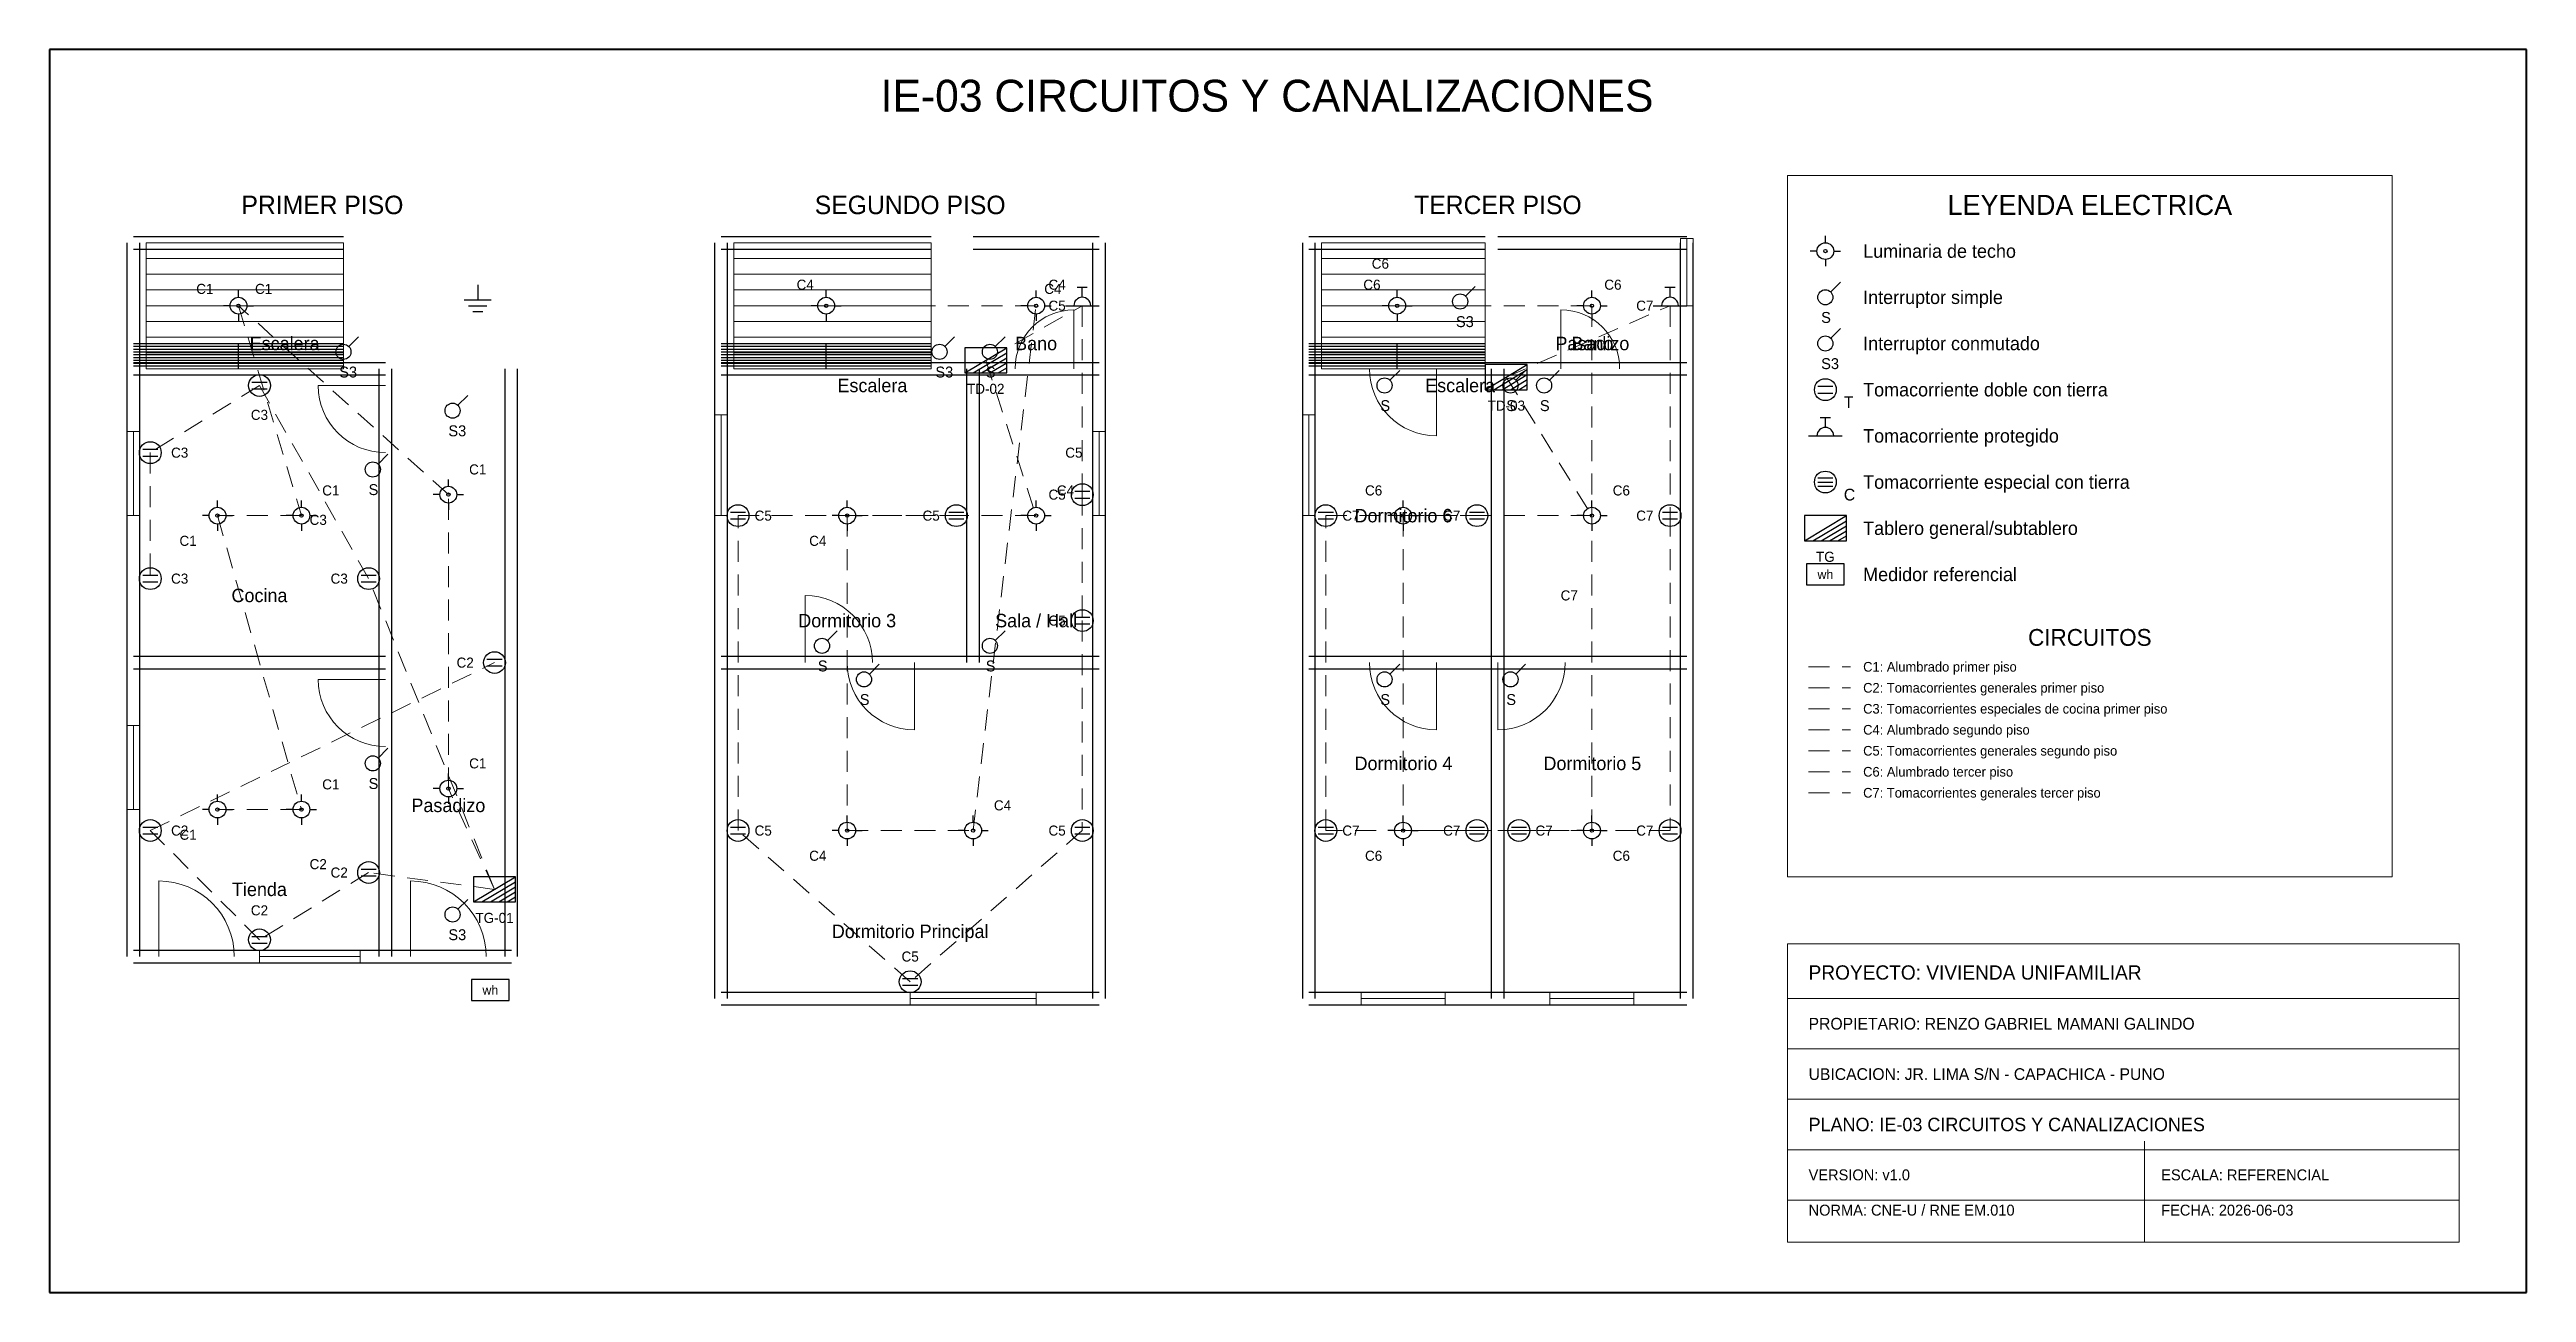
# Model space of a CAD drawing. Header units: metres. Extents: x -1 to 28.5, y -1 to 13.8.
import ezdxf
from ezdxf.enums import TextEntityAlignment as Align

# ---------------------------------------------------------------- set-up
doc = ezdxf.new("R2010")
doc.units = ezdxf.units.M
doc.linetypes.add('DASHED', pattern=[0.4, 0.25, -0.15])
for name, color, linetype, lineweight, true_color in [('ARQ_ESCALERAS', 7, 'CONTINUOUS', 15, 0x787878), ('ARQ_MUROS', 7, 'CONTINUOUS', 25, 0x141414), ('ARQ_PUERTAS', 7, 'CONTINUOUS', 15, 0x787878), ('ARQ_TEXTOS', 7, 'CONTINUOUS', 13, 0x787878), ('ARQ_VENTANAS', 7, 'CONTINUOUS', 15, 0x1496aa), ('ELEC_CIRCUITO_C1', 7, 'DASHED', 20, 0xdc7d19), ('ELEC_CIRCUITO_C2', 7, 'DASHED', 20, 0x2355b4), ('ELEC_CIRCUITO_C3', 7, 'DASHED', 20, 0xc81e1e), ('ELEC_CIRCUITO_C4', 7, 'DASHED', 20, 0xdc7d19), ('ELEC_CIRCUITO_C5', 7, 'DASHED', 20, 0x2355b4), ('ELEC_CIRCUITO_C6', 7, 'DASHED', 20, 0xdc7d19), ('ELEC_CIRCUITO_C7', 7, 'DASHED', 20, 0x2355b4), ('ELEC_INTERRUPTORES', 7, 'CONTINUOUS', 25, 0xdc7d19), ('ELEC_LEYENDA', 7, 'CONTINUOUS', 18, 0x141414), ('ELEC_LUMINARIAS', 7, 'CONTINUOUS', 25, 0xdc7d19), ('ELEC_MEDIDOR', 7, 'CONTINUOUS', 25, 0x1e8246), ('ELEC_PUESTA_TIERRA', 7, 'CONTINUOUS', 25, 0x1e8246), ('ELEC_ROTULO', 7, 'CONTINUOUS', 20, 0x141414), ('ELEC_TABLEROS', 7, 'CONTINUOUS', 30, 0xc81e1e), ('ELEC_TEXTOS', 7, 'CONTINUOUS', 13, 0x141414), ('ELEC_TOMACORRIENTES', 7, 'CONTINUOUS', 25, 0x2355b4), ('MARCO', 7, 'CONTINUOUS', 40, 0x141414)]:
    doc.layers.add(name, color=color, linetype=linetype, lineweight=lineweight, true_color=true_color)

msp = doc.modelspace()

# ---------------------------------------------------------------- linework, layer by layer
at = {"layer": 'ARQ_ESCALERAS'}
for p, q in [((0.15, 10), (0.15, 11.5)), ((0.15, 11.5), (2.5, 11.5)), ((0.15, 11.312), (2.5, 11.312)), ((2.5, 10), (2.5, 11.5)), ((7.15, 10), (7.15, 11.5)), ((7.15, 11.5), (9.5, 11.5)), ((7.15, 11.312), (9.5, 11.312)), ((9.5, 10), (9.5, 11.5)), ((14.15, 10), (14.15, 11.5)), ((14.15, 11.5), (16.1, 11.5)), ((14.15, 11.312), (16.1, 11.312)), ((16.1, 10), (16.1, 11.5)), ((0.15, 11.125), (2.5, 11.125)), ((0.15, 10.938), (2.5, 10.938)), ((7.15, 11.125), (9.5, 11.125)), ((7.15, 10.938), (9.5, 10.938)), ((14.15, 11.125), (16.1, 11.125)), ((14.15, 10.938), (16.1, 10.938)), ((0.15, 10.75), (2.5, 10.75)), ((7.15, 10.75), (9.5, 10.75)), ((14.15, 10.75), (16.1, 10.75)), ((0.15, 10.562), (2.5, 10.562)), ((0.15, 10.375), (2.5, 10.375)), ((7.15, 10.562), (9.5, 10.562)), ((7.15, 10.375), (9.5, 10.375)), ((14.15, 10.562), (16.1, 10.562)), ((14.15, 10.375), (16.1, 10.375)), ((0.15, 10.188), (2.5, 10.188)), ((7.15, 10.188), (9.5, 10.188)), ((14.15, 10.188), (16.1, 10.188)), ((0.15, 10), (2.5, 10)), ((7.15, 10), (9.5, 10)), ((14.15, 10), (16.1, 10))]:
    msp.add_line(p, q, dxfattribs=at)
at = {"layer": 'ARQ_MUROS'}
for p, q in [((0, 11.575), (2.5, 11.575)), ((7, 11.575), (9.5, 11.575)), ((10, 11.575), (11.5, 11.575)), ((14, 11.575), (16.1, 11.575)), ((16.25, 11.575), (18.5, 11.575)), ((-0.075, 10), (-0.075, 11.5)), ((0, 11.425), (2.5, 11.425)), ((0.075, 10), (0.075, 11.5)), ((6.925, 10), (6.925, 11.5)), ((7, 11.425), (9.5, 11.425)), ((7.075, 10), (7.075, 11.5)), ((10, 11.425), (11.5, 11.425)), ((11.425, 10), (11.425, 11.5)), ((11.575, 10), (11.575, 11.5)), ((13.925, 10), (13.925, 11.5)), ((14, 11.425), (16.1, 11.425)), ((14.075, 10), (14.075, 11.5)), ((16.25, 11.425), (18.5, 11.425)), ((18.425, 10), (18.425, 11.5)), ((18.575, 10), (18.575, 11.5)), ((0, 10.3), (2.5, 10.3)), ((0, 10.267), (1.25, 10.267)), ((0, 10.233), (1.25, 10.233)), ((0, 10.2), (1.25, 10.2)), ((0, 10.167), (1.25, 10.167)), ((0, 10.133), (1.25, 10.133)), ((0, 10.1), (1.25, 10.1)), ((0, 10.075), (3, 10.075)), ((0, 10.075), (2.5, 10.075)), ((0, 10.067), (1.25, 10.067)), ((0, 10.033), (1.25, 10.033)), ((1.25, 10), (1.25, 10.3)), ((1.25, 10.267), (2.5, 10.267)), ((1.25, 10.233), (2.5, 10.233)), ((1.25, 10.2), (2.5, 10.2)), ((1.25, 10.167), (2.5, 10.167)), ((1.25, 10.133), (2.5, 10.133)), ((1.25, 10.1), (2.5, 10.1)), ((1.25, 10.067), (2.5, 10.067)), ((1.25, 10.033), (2.5, 10.033)), ((7, 10.3), (9.5, 10.3)), ((7, 10.267), (8.25, 10.267)), ((7, 10.233), (8.25, 10.233)), ((7, 10.2), (8.25, 10.2)), ((7, 10.167), (8.25, 10.167)), ((7, 10.133), (8.25, 10.133)), ((7, 10.1), (8.25, 10.1)), ((7, 10.075), (9.5, 10.075)), ((7, 10.075), (10, 10.075)), ((7, 10.067), (8.25, 10.067)), ((7, 10.033), (8.25, 10.033)), ((8.25, 10), (8.25, 10.3)), ((8.25, 10.267), (9.5, 10.267)), ((8.25, 10.233), (9.5, 10.233)), ((8.25, 10.2), (9.5, 10.2)), ((8.25, 10.167), (9.5, 10.167)), ((8.25, 10.133), (9.5, 10.133)), ((8.25, 10.1), (9.5, 10.1)), ((8.25, 10.067), (9.5, 10.067)), ((8.25, 10.033), (9.5, 10.033)), ((10, 10.075), (11.5, 10.075)), ((14, 10.3), (16.1, 10.3)), ((14, 10.267), (15.05, 10.267)), ((14, 10.233), (15.05, 10.233)), ((14, 10.2), (15.05, 10.2)), ((14, 10.167), (15.05, 10.167)), ((14, 10.133), (15.05, 10.133)), ((14, 10.1), (15.05, 10.1)), ((14, 10.075), (16.25, 10.075)), ((14, 10.075), (16.1, 10.075)), ((14, 10.067), (15.05, 10.067)), ((14, 10.033), (15.05, 10.033)), ((15.05, 10), (15.05, 10.3)), ((15.05, 10.267), (16.1, 10.267)), ((15.05, 10.233), (16.1, 10.233)), ((15.05, 10.2), (16.1, 10.2)), ((15.05, 10.167), (16.1, 10.167)), ((15.05, 10.133), (16.1, 10.133)), ((15.05, 10.1), (16.1, 10.1)), ((15.05, 10.067), (16.1, 10.067)), ((15.05, 10.033), (16.1, 10.033)), ((16.25, 10.075), (18.5, 10.075)), ((-0.075, 6.5), (-0.075, 10)), ((0, 9.925), (3, 9.925)), ((0, 9.925), (2.5, 9.925)), ((0.075, 6.5), (0.075, 10)), ((2.925, 6.5), (2.925, 10)), ((2.925, 3), (2.925, 10)), ((3.075, 6.5), (3.075, 10)), ((3.075, 3), (3.075, 10)), ((4.425, 3), (4.425, 10)), ((4.575, 3), (4.575, 10)), ((6.925, 6.5), (6.925, 10)), ((7, 9.925), (9.5, 9.925)), ((7, 9.925), (10, 9.925)), ((7.075, 6.5), (7.075, 10)), ((9.925, 6.5), (9.925, 10)), ((10, 9.925), (11.5, 9.925)), ((10.075, 6.5), (10.075, 10)), ((11.425, 6.5), (11.425, 10)), ((11.575, 6.5), (11.575, 10)), ((13.925, 6.5), (13.925, 10)), ((14, 9.925), (16.25, 9.925)), ((14, 9.925), (16.1, 9.925)), ((14.075, 6.5), (14.075, 10)), ((16.175, 6.5), (16.175, 10)), ((16.25, 9.925), (18.5, 9.925)), ((16.325, 6.5), (16.325, 10)), ((18.425, 6.5), (18.425, 10)), ((18.575, 6.5), (18.575, 10)), ((-0.075, 3), (-0.075, 6.5)), ((0, 6.575), (3, 6.575)), ((0.075, 3), (0.075, 6.5)), ((2.925, 3), (2.925, 6.5)), ((3.075, 3), (3.075, 6.5)), ((6.925, 2.5), (6.925, 6.5)), ((7, 6.575), (10, 6.575)), ((7, 6.575), (11.5, 6.575)), ((7.075, 2.5), (7.075, 6.5)), ((10, 6.575), (11.5, 6.575)), ((11.425, 2.5), (11.425, 6.5)), ((11.575, 2.5), (11.575, 6.5)), ((13.925, 2.5), (13.925, 6.5)), ((14, 6.575), (16.25, 6.575)), ((14.075, 2.5), (14.075, 6.5)), ((16.175, 2.5), (16.175, 6.5)), ((16.25, 6.575), (18.5, 6.575)), ((16.325, 2.5), (16.325, 6.5)), ((18.425, 2.5), (18.425, 6.5)), ((18.575, 2.5), (18.575, 6.5)), ((0, 6.425), (3, 6.425)), ((7, 6.425), (10, 6.425)), ((7, 6.425), (11.5, 6.425)), ((10, 6.425), (11.5, 6.425)), ((14, 6.425), (16.25, 6.425)), ((16.25, 6.425), (18.5, 6.425)), ((0, 3.075), (3, 3.075)), ((3, 3.075), (4.5, 3.075)), ((0, 2.925), (3, 2.925)), ((3, 2.925), (4.5, 2.925)), ((7, 2.575), (11.5, 2.575)), ((7, 2.425), (11.5, 2.425)), ((14, 2.575), (16.25, 2.575)), ((14, 2.425), (16.25, 2.425)), ((16.25, 2.575), (18.5, 2.575)), ((16.25, 2.425), (18.5, 2.425))]:
    msp.add_line(p, q, dxfattribs=at)
at = {"layer": 'ARQ_PUERTAS'}
for p, q in [((11.2, 10), (11.2, 10.7)), ((17, 10), (17, 10.7)), ((3, 9.8), (2.2, 9.8)), ((15.52, 10), (15.52, 9.2)), ((8, 6.5), (8, 7.3)), ((9.3, 6.5), (9.3, 5.7)), ((15.52, 6.5), (15.52, 5.7)), ((16.25, 6.5), (16.25, 5.7)), ((3, 6.3), (2.2, 6.3)), ((0.3, 3), (0.3, 3.9)), ((3.3, 3), (3.3, 3.9))]:
    msp.add_line(p, q, dxfattribs=at)
for centre, radius, start, end in [((11.2, 10), 0.7, 90, 180), ((17, 10), 0.7, 0, 90), ((3, 9.8), 0.8, 180, -90), ((15.52, 10), 0.8, 180, -90), ((8, 6.5), 0.8, 0, 90), ((9.3, 6.5), 0.8, 180, -90), ((15.52, 6.5), 0.8, 180, -90), ((16.25, 6.5), 0.8, -90, 0), ((3, 6.3), 0.8, 180, -90), ((0.3, 3), 0.9, 0, 90), ((3.3, 3), 0.9, 0, 90)]:
    msp.add_arc(centre, radius, start, end, dxfattribs=at)
at = {"layer": 'ARQ_VENTANAS'}
for p, q in [((18.575, 11.55), (18.425, 11.55)), ((18.425, 11.55), (18.425, 10.75)), ((18.5, 10.75), (18.5, 11.55)), ((18.575, 10.75), (18.575, 11.55)), ((18.425, 10.75), (18.575, 10.75)), ((7.075, 9.45), (6.925, 9.45)), ((6.925, 9.45), (6.925, 8.25)), ((7, 8.25), (7, 9.45)), ((7.075, 8.25), (7.075, 9.45)), ((14.075, 9.45), (13.925, 9.45)), ((13.925, 9.45), (13.925, 8.25)), ((14, 8.25), (14, 9.45)), ((14.075, 8.25), (14.075, 9.45)), ((0.075, 9.25), (-0.075, 9.25)), ((-0.075, 9.25), (-0.075, 8.25)), ((0, 8.25), (0, 9.25)), ((0.075, 8.25), (0.075, 9.25)), ((11.575, 9.25), (11.425, 9.25)), ((11.425, 9.25), (11.425, 8.25)), ((11.5, 8.25), (11.5, 9.25)), ((11.575, 8.25), (11.575, 9.25)), ((-0.075, 8.25), (0.075, 8.25)), ((6.925, 8.25), (7.075, 8.25)), ((11.425, 8.25), (11.575, 8.25)), ((13.925, 8.25), (14.075, 8.25)), ((0.075, 5.75), (-0.075, 5.75)), ((-0.075, 5.75), (-0.075, 4.75)), ((0, 4.75), (0, 5.75)), ((0.075, 4.75), (0.075, 5.75)), ((-0.075, 4.75), (0.075, 4.75)), ((2.7, 3.075), (1.5, 3.075)), ((1.5, 3.075), (1.5, 2.925)), ((1.5, 3), (2.7, 3)), ((2.7, 2.925), (2.7, 3.075)), ((1.5, 2.925), (2.7, 2.925)), ((10.75, 2.575), (9.25, 2.575)), ((9.25, 2.575), (9.25, 2.425)), ((9.25, 2.5), (10.75, 2.5)), ((9.25, 2.425), (10.75, 2.425)), ((10.75, 2.425), (10.75, 2.575)), ((15.62, 2.575), (14.62, 2.575)), ((14.62, 2.575), (14.62, 2.425)), ((14.62, 2.5), (15.62, 2.5)), ((14.62, 2.425), (15.62, 2.425)), ((15.62, 2.425), (15.62, 2.575)), ((17.87, 2.575), (16.87, 2.575)), ((16.87, 2.575), (16.87, 2.425)), ((16.87, 2.5), (17.87, 2.5)), ((16.87, 2.425), (17.87, 2.425)), ((17.87, 2.425), (17.87, 2.575))]:
    msp.add_line(p, q, dxfattribs=at)
at = {"layer": 'ELEC_CIRCUITO_C1', "linetype": 'DASHED', "true_color": 0xdc7d19}
for p, q in [((3.75, 8.5), (1.25, 10.75)), ((1.25, 10.75), (2, 8.25)), ((3.75, 5), (3.75, 8.5)), ((2, 8.25), (1, 8.25)), ((1, 8.25), (2, 4.75)), ((19.95, 6.45), (20.45, 6.45)), ((2, 4.75), (1, 4.75)), ((4.3, 3.8), (3.75, 5))]:
    msp.add_line(p, q, dxfattribs=at)
at = {"layer": 'ELEC_CIRCUITO_C2', "linetype": 'DASHED', "true_color": 0x2355b4}
for p, q in [((0.2, 4.5), (4.3, 6.5)), ((19.95, 6.2), (20.45, 6.2)), ((1.5, 3.2), (0.2, 4.5)), ((2.8, 4), (1.5, 3.2)), ((4.3, 3.8), (2.8, 4))]:
    msp.add_line(p, q, dxfattribs=at)
at = {"layer": 'ELEC_CIRCUITO_C3', "linetype": 'DASHED', "true_color": 0xc81e1e}
for p, q in [((1.5, 9.8), (0.2, 9)), ((2.8, 7.5), (1.5, 9.8)), ((0.2, 9), (0.2, 7.5)), ((4.3, 3.8), (2.8, 7.5)), ((19.95, 5.95), (20.45, 5.95))]:
    msp.add_line(p, q, dxfattribs=at)
at = {"layer": 'ELEC_CIRCUITO_C4', "linetype": 'DASHED', "true_color": 0xdc7d19}
for p, q in [((10.75, 10.75), (8.25, 10.75)), ((10, 4.5), (10.75, 10.75)), ((10.15, 10.1), (10.75, 8.25)), ((10.75, 8.25), (8.5, 8.25)), ((8.5, 8.25), (8.5, 4.5)), ((19.95, 5.7), (20.45, 5.7)), ((8.5, 4.5), (10, 4.5))]:
    msp.add_line(p, q, dxfattribs=at)
at = {"layer": 'ELEC_CIRCUITO_C5', "linetype": 'DASHED', "true_color": 0x2355b4}
for p, q in [((10.15, 10.1), (11.3, 10.75)), ((11.3, 10.75), (11.3, 8.5)), ((11.3, 8.5), (11.3, 7)), ((7.2, 4.5), (7.2, 8.25)), ((7.2, 8.25), (9.8, 8.25)), ((11.3, 7), (11.3, 4.5)), ((19.95, 5.45), (20.45, 5.45)), ((9.25, 2.7), (7.2, 4.5)), ((11.3, 4.5), (9.25, 2.7))]:
    msp.add_line(p, q, dxfattribs=at)
at = {"layer": 'ELEC_CIRCUITO_C6', "linetype": 'DASHED', "true_color": 0xdc7d19}
for p, q in [((17.37, 10.75), (15.05, 10.75)), ((17.37, 4.5), (17.37, 10.75)), ((16.35, 9.9), (17.37, 8.25)), ((17.37, 8.25), (15.12, 8.25)), ((15.12, 8.25), (15.12, 4.5)), ((19.95, 5.2), (20.45, 5.2)), ((15.12, 4.5), (17.37, 4.5))]:
    msp.add_line(p, q, dxfattribs=at)
at = {"layer": 'ELEC_CIRCUITO_C7', "linetype": 'DASHED', "true_color": 0x2355b4}
for p, q in [((16.35, 9.9), (18.3, 10.75)), ((18.3, 10.75), (18.3, 8.25)), ((14.2, 4.5), (14.2, 8.25)), ((14.2, 8.25), (16, 8.25)), ((18.3, 8.25), (18.3, 4.5)), ((19.95, 4.95), (20.45, 4.95)), ((16, 4.5), (14.2, 4.5)), ((16.5, 4.5), (16, 4.5)), ((18.3, 4.5), (16.5, 4.5))]:
    msp.add_line(p, q, dxfattribs=at)
at = {"layer": 'ELEC_INTERRUPTORES', "true_color": 0xdc7d19}
for p, q in [((15.86, 10.86), (15.98, 10.98)), ((20.21, 10.91), (20.33, 11.03)), ((2.56, 10.26), (2.68, 10.38)), ((9.66, 10.26), (9.78, 10.38)), ((10.26, 10.26), (10.38, 10.38)), ((20.21, 10.36), (20.33, 10.48)), ((14.96, 9.86), (15.08, 9.98)), ((16.46, 9.86), (16.58, 9.98)), ((16.86, 9.86), (16.98, 9.98)), ((3.86, 9.56), (3.98, 9.68)), ((2.91, 8.86), (3.03, 8.98)), ((8.26, 6.76), (8.38, 6.88)), ((10.26, 6.76), (10.38, 6.88)), ((8.76, 6.36), (8.88, 6.48)), ((14.96, 6.36), (15.08, 6.48)), ((16.46, 6.36), (16.58, 6.48)), ((2.91, 5.36), (3.03, 5.48)), ((3.86, 3.56), (3.98, 3.68))]:
    msp.add_line(p, q, dxfattribs=at)
for centre in [(20.15, 10.85), (15.8, 10.8), (20.15, 10.3), (2.5, 10.2), (9.6, 10.2), (10.2, 10.2), (14.9, 9.8), (16.4, 9.8), (16.8, 9.8), (3.8, 9.5), (2.85, 8.8), (8.2, 6.7), (10.2, 6.7), (8.7, 6.3), (14.9, 6.3), (16.4, 6.3), (2.85, 5.3), (3.8, 3.5)]:
    msp.add_circle(centre, 0.09, dxfattribs=at)
at = {"layer": 'ELEC_LEYENDA', "true_color": 0x141414}
for p, q in [((26.9, 12.3), (19.7, 12.3)), ((19.7, 12.3), (19.7, 3.95)), ((26.9, 3.95), (26.9, 12.3)), ((19.7, 3.95), (26.9, 3.95))]:
    msp.add_line(p, q, dxfattribs=at)
at = {"layer": 'ELEC_LUMINARIAS', "true_color": 0xdc7d19}
for p, q in [((20.15, 11.5), (20.15, 11.58)), ((20.05, 11.4), (19.97, 11.4)), ((20.15, 11.3), (20.15, 11.22)), ((20.25, 11.4), (20.33, 11.4)), ((1.25, 10.85), (1.25, 10.93)), ((8.25, 10.85), (8.25, 10.93)), ((10.75, 10.85), (10.75, 10.93)), ((15.05, 10.85), (15.05, 10.93)), ((17.37, 10.85), (17.37, 10.93)), ((1.15, 10.75), (1.07, 10.75)), ((1.25, 10.65), (1.25, 10.57)), ((1.35, 10.75), (1.43, 10.75)), ((8.15, 10.75), (8.07, 10.75)), ((8.25, 10.65), (8.25, 10.57)), ((8.35, 10.75), (8.43, 10.75)), ((10.65, 10.75), (10.57, 10.75)), ((10.75, 10.65), (10.75, 10.57)), ((10.85, 10.75), (10.93, 10.75)), ((14.95, 10.75), (14.87, 10.75)), ((15.05, 10.65), (15.05, 10.57)), ((15.15, 10.75), (15.23, 10.75)), ((17.27, 10.75), (17.19, 10.75)), ((17.37, 10.65), (17.37, 10.57)), ((17.47, 10.75), (17.55, 10.75)), ((3.75, 8.6), (3.75, 8.68)), ((1, 8.35), (1, 8.43)), ((2, 8.35), (2, 8.43)), ((3.65, 8.5), (3.57, 8.5)), ((3.75, 8.4), (3.75, 8.32)), ((3.85, 8.5), (3.93, 8.5)), ((8.5, 8.35), (8.5, 8.43)), ((10.75, 8.35), (10.75, 8.43)), ((15.12, 8.35), (15.12, 8.43)), ((17.37, 8.35), (17.37, 8.43)), ((0.9, 8.25), (0.82, 8.25)), ((1, 8.15), (1, 8.07)), ((1.1, 8.25), (1.18, 8.25)), ((1.9, 8.25), (1.82, 8.25)), ((2, 8.15), (2, 8.07)), ((2.1, 8.25), (2.18, 8.25)), ((8.4, 8.25), (8.32, 8.25)), ((8.5, 8.15), (8.5, 8.07)), ((8.6, 8.25), (8.68, 8.25)), ((10.65, 8.25), (10.57, 8.25)), ((10.75, 8.15), (10.75, 8.07)), ((10.85, 8.25), (10.93, 8.25)), ((15.02, 8.25), (14.94, 8.25)), ((15.12, 8.15), (15.12, 8.07)), ((15.22, 8.25), (15.3, 8.25)), ((17.27, 8.25), (17.19, 8.25)), ((17.37, 8.15), (17.37, 8.07)), ((17.47, 8.25), (17.55, 8.25)), ((3.75, 5.1), (3.75, 5.18)), ((0.9, 4.75), (0.82, 4.75)), ((1, 4.85), (1, 4.93)), ((1.1, 4.75), (1.18, 4.75)), ((1.9, 4.75), (1.82, 4.75)), ((2, 4.85), (2, 4.93)), ((2.1, 4.75), (2.18, 4.75)), ((3.65, 5), (3.57, 5)), ((3.75, 4.9), (3.75, 4.82)), ((3.85, 5), (3.93, 5)), ((1, 4.65), (1, 4.57)), ((2, 4.65), (2, 4.57)), ((8.4, 4.5), (8.32, 4.5)), ((8.5, 4.6), (8.5, 4.68)), ((8.6, 4.5), (8.68, 4.5)), ((9.9, 4.5), (9.82, 4.5)), ((10, 4.6), (10, 4.68)), ((10.1, 4.5), (10.18, 4.5)), ((15.02, 4.5), (14.94, 4.5)), ((15.12, 4.6), (15.12, 4.68)), ((15.22, 4.5), (15.3, 4.5)), ((17.27, 4.5), (17.19, 4.5)), ((17.37, 4.6), (17.37, 4.68)), ((17.47, 4.5), (17.55, 4.5)), ((8.5, 4.4), (8.5, 4.32)), ((10, 4.4), (10, 4.32)), ((15.12, 4.4), (15.12, 4.32)), ((17.37, 4.4), (17.37, 4.32))]:
    msp.add_line(p, q, dxfattribs=at)
for centre, radius in [((20.15, 11.4), 0.1), ((20.15, 11.4), 0.02), ((1.25, 10.75), 0.1), ((1.25, 10.75), 0.02), ((8.25, 10.75), 0.1), ((8.25, 10.75), 0.02), ((10.75, 10.75), 0.1), ((10.75, 10.75), 0.02), ((15.05, 10.75), 0.1), ((15.05, 10.75), 0.02), ((17.37, 10.75), 0.1), ((17.37, 10.75), 0.02), ((3.75, 8.5), 0.1), ((1, 8.25), 0.1), ((1, 8.25), 0.02), ((2, 8.25), 0.1), ((2, 8.25), 0.02), ((3.75, 8.5), 0.02), ((8.5, 8.25), 0.1), ((8.5, 8.25), 0.02), ((10.75, 8.25), 0.1), ((10.75, 8.25), 0.02), ((15.12, 8.25), 0.1), ((15.12, 8.25), 0.02), ((17.37, 8.25), 0.1), ((17.37, 8.25), 0.02), ((3.75, 5), 0.1), ((3.75, 5), 0.02), ((1, 4.75), 0.1), ((1, 4.75), 0.02), ((2, 4.75), 0.1), ((2, 4.75), 0.02), ((8.5, 4.5), 0.1), ((8.5, 4.5), 0.02), ((10, 4.5), 0.1), ((10, 4.5), 0.02), ((15.12, 4.5), 0.1), ((15.12, 4.5), 0.02), ((17.37, 4.5), 0.1), ((17.37, 4.5), 0.02)]:
    msp.add_circle(centre, radius, dxfattribs=at)
at = {"layer": 'ELEC_MEDIDOR', "true_color": 0x1e8246}
for p, q in [((20.375, 7.675), (19.925, 7.675)), ((19.925, 7.675), (19.925, 7.425)), ((20.375, 7.425), (20.375, 7.675)), ((19.925, 7.425), (20.375, 7.425)), ((4.475, 2.725), (4.025, 2.725)), ((4.025, 2.725), (4.025, 2.475)), ((4.475, 2.475), (4.475, 2.725)), ((4.025, 2.475), (4.475, 2.475))]:
    msp.add_line(p, q, dxfattribs=at)
at = {"layer": 'ELEC_PUESTA_TIERRA', "true_color": 0x1e8246}
for p, q in [((4.1, 11), (4.1, 10.82)), ((3.94, 10.82), (4.26, 10.82)), ((3.99, 10.75), (4.21, 10.75)), ((4.04, 10.68), (4.16, 10.68))]:
    msp.add_line(p, q, dxfattribs=at)
at = {"layer": 'ELEC_ROTULO', "true_color": 0x141414}
for p, q in [((27.7, 3.15), (19.7, 3.15)), ((19.7, 3.15), (19.7, -0.4)), ((27.7, -0.4), (27.7, 3.15)), ((19.7, 2.5), (27.7, 2.5)), ((19.7, 1.9), (27.7, 1.9)), ((19.7, 1.3), (27.7, 1.3)), ((19.7, 0.7), (27.7, 0.7)), ((23.95, -0.4), (23.95, 0.8)), ((19.7, 0.1), (27.7, 0.1)), ((19.7, -0.4), (27.7, -0.4))]:
    msp.add_line(p, q, dxfattribs=at)
at = {"layer": 'ELEC_TABLEROS', "true_color": 0xc81e1e}
for p, q in [((10.4, 10.25), (9.9, 10.25)), ((9.9, 10.25), (9.9, 9.95)), ((9.9, 9.95), (10.4, 10.25)), ((10, 9.95), (10.4, 10.19)), ((10.1, 9.95), (10.4, 10.13)), ((10.2, 9.95), (10.4, 10.07)), ((10.4, 9.95), (10.4, 10.25)), ((10.4, 9.95), (10.4, 10.25)), ((16.6, 10.05), (16.1, 10.05)), ((16.1, 10.05), (16.1, 9.75)), ((16.1, 9.75), (16.6, 10.05)), ((16.6, 9.75), (16.6, 10.05)), ((16.6, 9.75), (16.6, 10.05)), ((9.9, 9.95), (10.4, 9.95)), ((9.9, 9.95), (10.4, 9.95)), ((10.3, 9.95), (10.4, 10.01)), ((16.1, 9.75), (16.6, 9.75)), ((16.1, 9.75), (16.6, 9.75)), ((16.2, 9.75), (16.6, 9.99)), ((16.3, 9.75), (16.6, 9.93)), ((16.4, 9.75), (16.6, 9.87)), ((16.5, 9.75), (16.6, 9.81)), ((20.4, 8.25), (19.9, 8.25)), ((19.9, 8.25), (19.9, 7.95)), ((19.9, 7.95), (20.4, 8.25)), ((20, 7.95), (20.4, 8.19)), ((20.1, 7.95), (20.4, 8.13)), ((20.2, 7.95), (20.4, 8.07)), ((20.3, 7.95), (20.4, 8.01)), ((20.4, 7.95), (20.4, 8.25)), ((20.4, 7.95), (20.4, 8.25)), ((19.9, 7.95), (20.4, 7.95)), ((19.9, 7.95), (20.4, 7.95)), ((4.55, 3.95), (4.05, 3.95)), ((4.05, 3.95), (4.05, 3.65)), ((4.05, 3.65), (4.55, 3.95)), ((4.15, 3.65), (4.55, 3.89)), ((4.55, 3.65), (4.55, 3.95)), ((4.55, 3.65), (4.55, 3.95)), ((4.05, 3.65), (4.55, 3.65)), ((4.05, 3.65), (4.55, 3.65)), ((4.25, 3.65), (4.55, 3.83)), ((4.35, 3.65), (4.55, 3.77)), ((4.45, 3.65), (4.55, 3.71))]:
    msp.add_line(p, q, dxfattribs=at)
at = {"layer": 'ELEC_TOMACORRIENTES', "true_color": 0x2355b4}
for p, q in [((11.24, 10.97), (11.36, 10.97)), ((11.3, 10.85), (11.3, 10.97)), ((18.24, 10.97), (18.36, 10.97)), ((18.3, 10.85), (18.3, 10.97)), ((11.1, 10.75), (11.5, 10.75)), ((18.1, 10.75), (18.5, 10.75)), ((20.06, 9.79), (20.24, 9.79)), ((20.06, 9.71), (20.24, 9.71)), ((19.95, 9.2), (20.35, 9.2)), ((20.09, 9.42), (20.21, 9.42)), ((20.15, 9.3), (20.15, 9.42)), ((7.11, 8.29), (7.29, 8.29)), ((9.71, 8.29), (9.89, 8.29)), ((11.21, 8.54), (11.39, 8.54)), ((11.21, 8.46), (11.39, 8.46)), ((14.11, 8.29), (14.29, 8.29)), ((15.91, 8.29), (16.09, 8.29)), ((18.21, 8.29), (18.39, 8.29)), ((7.11, 8.21), (7.29, 8.21)), ((9.71, 8.21), (9.89, 8.21)), ((14.11, 8.21), (14.29, 8.21)), ((15.91, 8.21), (16.09, 8.21)), ((18.21, 8.21), (18.39, 8.21)), ((11.21, 7.04), (11.39, 7.04)), ((11.21, 6.96), (11.39, 6.96)), ((4.21, 6.54), (4.39, 6.54)), ((4.21, 6.46), (4.39, 6.46)), ((0.11, 4.54), (0.29, 4.54)), ((0.11, 4.46), (0.29, 4.46)), ((7.11, 4.54), (7.29, 4.54)), ((7.11, 4.46), (7.29, 4.46)), ((11.21, 4.54), (11.39, 4.54)), ((11.21, 4.46), (11.39, 4.46)), ((14.11, 4.54), (14.29, 4.54)), ((14.11, 4.46), (14.29, 4.46)), ((15.91, 4.54), (16.09, 4.54)), ((15.91, 4.46), (16.09, 4.46)), ((16.41, 4.54), (16.59, 4.54)), ((16.41, 4.46), (16.59, 4.46)), ((18.21, 4.54), (18.39, 4.54)), ((18.21, 4.46), (18.39, 4.46)), ((2.71, 4.04), (2.89, 4.04)), ((2.71, 3.96), (2.89, 3.96)), ((1.41, 3.24), (1.59, 3.24)), ((1.41, 3.16), (1.59, 3.16)), ((9.16, 2.74), (9.34, 2.74)), ((9.16, 2.66), (9.34, 2.66))]:
    msp.add_line(p, q, dxfattribs=at)
at = {"layer": 'ELEC_TOMACORRIENTES', "true_color": 0xc81e1e}
for p, q in [((1.41, 9.84), (1.59, 9.84)), ((1.41, 9.76), (1.59, 9.76)), ((0.11, 9.04), (0.29, 9.04)), ((0.11, 8.96), (0.29, 8.96)), ((20.06, 8.7), (20.24, 8.7)), ((20.06, 8.65), (20.24, 8.65)), ((20.06, 8.6), (20.24, 8.6)), ((0.11, 7.54), (0.29, 7.54)), ((0.11, 7.46), (0.29, 7.46)), ((2.71, 7.54), (2.89, 7.54)), ((2.71, 7.46), (2.89, 7.46))]:
    msp.add_line(p, q, dxfattribs=at)
for centre in [(1.5, 9.8), (0.2, 9), (20.15, 8.65), (0.2, 7.5), (2.8, 7.5)]:
    msp.add_circle(centre, 0.13, dxfattribs=at)
at = {"layer": 'ELEC_TOMACORRIENTES', "true_color": 0x2355b4}
for centre in [(20.15, 9.75), (11.3, 8.5), (7.2, 8.25), (9.8, 8.25), (14.2, 8.25), (16, 8.25), (18.3, 8.25), (11.3, 7), (4.3, 6.5), (0.2, 4.5), (7.2, 4.5), (11.3, 4.5), (14.2, 4.5), (16, 4.5), (16.5, 4.5), (18.3, 4.5), (2.8, 4), (1.5, 3.2), (9.25, 2.7)]:
    msp.add_circle(centre, 0.13, dxfattribs=at)
for centre in [(11.3, 10.75), (18.3, 10.75), (20.15, 9.2)]:
    msp.add_arc(centre, 0.1, 0, 180, dxfattribs=at)
at = {"layer": 'MARCO', "true_color": 0x141414}
for p, q in [((28.5, 13.8), (-1, 13.8)), ((-1, 13.8), (-1, -1)), ((28.5, -1), (28.5, 13.8)), ((-1, -1), (28.5, -1))]:
    msp.add_line(p, q, dxfattribs=at)

# ---------------------------------------------------------------- texts
at = {"layer": 'ARQ_TEXTOS'}
for s, p in [('Escalera', (1.8, 10.3)), ('Bano', (10.75, 10.3)), ('Pasadizo', (17.375, 10.3)), ('Bano', (17.375, 10.3)), ('Escalera', (8.8, 9.8)), ('Escalera', (15.8, 9.8)), ('Dormitorio 6', (15.125, 8.25)), ('Cocina', (1.5, 7.3)), ('Dormitorio 3', (8.5, 7)), ('Sala / Hall', (10.75, 7)), ('Dormitorio 4', (15.125, 5.3)), ('Dormitorio 5', (17.375, 5.3)), ('Pasadizo', (3.75, 4.8)), ('Tienda', (1.5, 3.8)), ('Dormitorio Principal', (9.25, 3.3))]:
    msp.add_text(s, height=0.16, dxfattribs=at).set_placement(p, align=Align.MIDDLE_CENTER)
at = {"layer": 'ELEC_INTERRUPTORES'}
for s, p in [('S3', (15.75, 10.56)), ('S', (20.1, 10.61)), ('S3', (20.1, 10.06)), ('S3', (2.45, 9.96)), ('S3', (9.55, 9.96)), ('S', (10.15, 9.96)), ('S', (14.85, 9.56)), ('S', (16.35, 9.56)), ('S', (16.75, 9.56)), ('S3', (3.75, 9.26)), ('S', (2.8, 8.56)), ('S', (8.15, 6.46)), ('S', (10.15, 6.46)), ('S', (8.65, 6.06)), ('S', (14.85, 6.06)), ('S', (16.35, 6.06)), ('S', (2.8, 5.06)), ('S3', (3.75, 3.26))]:
    msp.add_text(s, height=0.13, dxfattribs=at).set_placement(p, align=Align.MIDDLE_LEFT)
at = {"layer": 'ELEC_LEYENDA'}
for s, height, p in [('LEYENDA ELECTRICA', 0.24, (23.3, 11.95)), ('CIRCUITOS', 0.2, (23.3, 6.8))]:
    msp.add_text(s, height=height, dxfattribs=at).set_placement(p, align=Align.MIDDLE_CENTER)
for s, height, p in [('Luminaria de techo', 0.16, (20.6, 11.4)), ('Interruptor simple', 0.16, (20.6, 10.85)), ('Interruptor conmutado', 0.16, (20.6, 10.3)), ('Tomacorriente doble con tierra', 0.16, (20.6, 9.75)), ('Tomacorriente protegido', 0.16, (20.6, 9.2)), ('Tomacorriente especial con tierra', 0.16, (20.6, 8.65)), ('Tablero general/subtablero', 0.16, (20.6, 8.1)), ('Medidor referencial', 0.16, (20.6, 7.55)), ('C1: Alumbrado primer piso', 0.115, (20.6, 6.45)), ('C2: Tomacorrientes generales primer piso', 0.115, (20.6, 6.2)), ('C3: Tomacorrientes especiales de cocina primer piso', 0.115, (20.6, 5.95)), ('C4: Alumbrado segundo piso', 0.115, (20.6, 5.7)), ('C5: Tomacorrientes generales segundo piso', 0.115, (20.6, 5.45)), ('C6: Alumbrado tercer piso', 0.115, (20.6, 5.2)), ('C7: Tomacorrientes generales tercer piso', 0.115, (20.6, 4.95))]:
    msp.add_text(s, height=height, dxfattribs=at).set_placement(p, align=Align.MIDDLE_LEFT)
at = {"layer": 'ELEC_MEDIDOR'}
for p in [(20.15, 7.55), (4.25, 2.6)]:
    msp.add_text('wh', height=0.11, dxfattribs=at).set_placement(p, align=Align.MIDDLE_CENTER)
at = {"layer": 'ELEC_ROTULO'}
msp.add_text('IE-03 CIRCUITOS Y CANALIZACIONES', height=0.38, dxfattribs=at).set_placement((13.5, 13.25), align=Align.MIDDLE_CENTER)
for s, height, p in [('PROYECTO: VIVIENDA UNIFAMILIAR', 0.17, (19.95, 2.81)), ('PROPIETARIO: RENZO GABRIEL MAMANI GALINDO', 0.14, (19.95, 2.2)), ('UBICACION: JR. LIMA S/N - CAPACHICA - PUNO', 0.14, (19.95, 1.6)), ('PLANO: IE-03 CIRCUITOS Y CANALIZACIONES', 0.16, (19.95, 1)), ('VERSION: v1.0', 0.13, (19.95, 0.4)), ('ESCALA: REFERENCIAL', 0.13, (24.15, 0.4)), ('NORMA: CNE-U / RNE EM.010', 0.13, (19.95, -0.02)), ('FECHA: 2026-06-03', 0.13, (24.15, -0.02))]:
    msp.add_text(s, height=height, dxfattribs=at).set_placement(p, align=Align.MIDDLE_LEFT)
at = {"layer": 'ELEC_TABLEROS'}
for s, p in [('TD-02', (10.15, 9.76)), ('TD-03', (16.35, 9.56)), ('TG', (20.15, 7.76)), ('TG-01', (4.3, 3.46))]:
    msp.add_text(s, height=0.12, dxfattribs=at).set_placement(p, align=Align.MIDDLE_CENTER)
at = {"layer": 'ELEC_TEXTOS'}
for s, height, p in [('PRIMER PISO', 0.22, (2.25, 11.95)), ('SEGUNDO PISO', 0.22, (9.25, 11.95)), ('TERCER PISO', 0.22, (16.25, 11.95)), ('C6', 0.12, (14.85, 11.25)), ('C1', 0.12, (0.85, 10.95)), ('C1', 0.12, (1.55, 10.95)), ('C4', 0.12, (8, 11)), ('C4', 0.12, (10.95, 10.95)), ('C4', 0.12, (11, 11)), ('C6', 0.12, (14.75, 11)), ('C6', 0.12, (17.62, 11)), ('C5', 0.12, (11, 10.75)), ('C7', 0.12, (18, 10.75)), ('C3', 0.12, (1.5, 9.45)), ('C3', 0.12, (0.55, 9)), ('C1', 0.12, (4.1, 8.8)), ('C5', 0.12, (11.2, 9)), ('C1', 0.12, (2.35, 8.55)), ('C5', 0.12, (11, 8.5)), ('C4', 0.12, (11.1, 8.55)), ('C6', 0.12, (14.77, 8.55)), ('C6', 0.12, (17.72, 8.55)), ('C3', 0.12, (2.2, 8.2)), ('C5', 0.12, (7.5, 8.25)), ('C5', 0.12, (9.5, 8.25)), ('C7', 0.12, (14.5, 8.25)), ('C7', 0.12, (15.7, 8.25)), ('C7', 0.12, (18, 8.25)), ('C1', 0.12, (0.65, 7.95)), ('C4', 0.12, (8.15, 7.95)), ('C3', 0.12, (0.55, 7.5)), ('C3', 0.12, (2.45, 7.5)), ('C7', 0.12, (17.1, 7.3)), ('C5', 0.12, (11, 7)), ('C2', 0.12, (3.95, 6.5)), ('C1', 0.12, (4.1, 5.3)), ('C1', 0.12, (2.35, 5.05)), ('C4', 0.12, (10.35, 4.8)), ('C2', 0.12, (0.55, 4.5)), ('C1', 0.12, (0.65, 4.45)), ('C5', 0.12, (7.5, 4.5)), ('C5', 0.12, (11, 4.5)), ('C7', 0.12, (14.5, 4.5)), ('C7', 0.12, (15.7, 4.5)), ('C7', 0.12, (16.8, 4.5)), ('C7', 0.12, (18, 4.5)), ('C2', 0.12, (2.2, 4.1)), ('C4', 0.12, (8.15, 4.2)), ('C6', 0.12, (14.77, 4.2)), ('C6', 0.12, (17.72, 4.2)), ('C2', 0.12, (2.45, 4)), ('C2', 0.12, (1.5, 3.55)), ('C5', 0.12, (9.25, 3))]:
    msp.add_text(s, height=height, dxfattribs=at).set_placement(p, align=Align.MIDDLE_CENTER)
at = {"layer": 'ELEC_TOMACORRIENTES'}
for s, p in [('T', (20.37, 9.6)), ('C', (20.37, 8.5))]:
    msp.add_text(s, height=0.14, dxfattribs=at).set_placement(p, align=Align.MIDDLE_LEFT)

doc.saveas('drawing.dxf')
